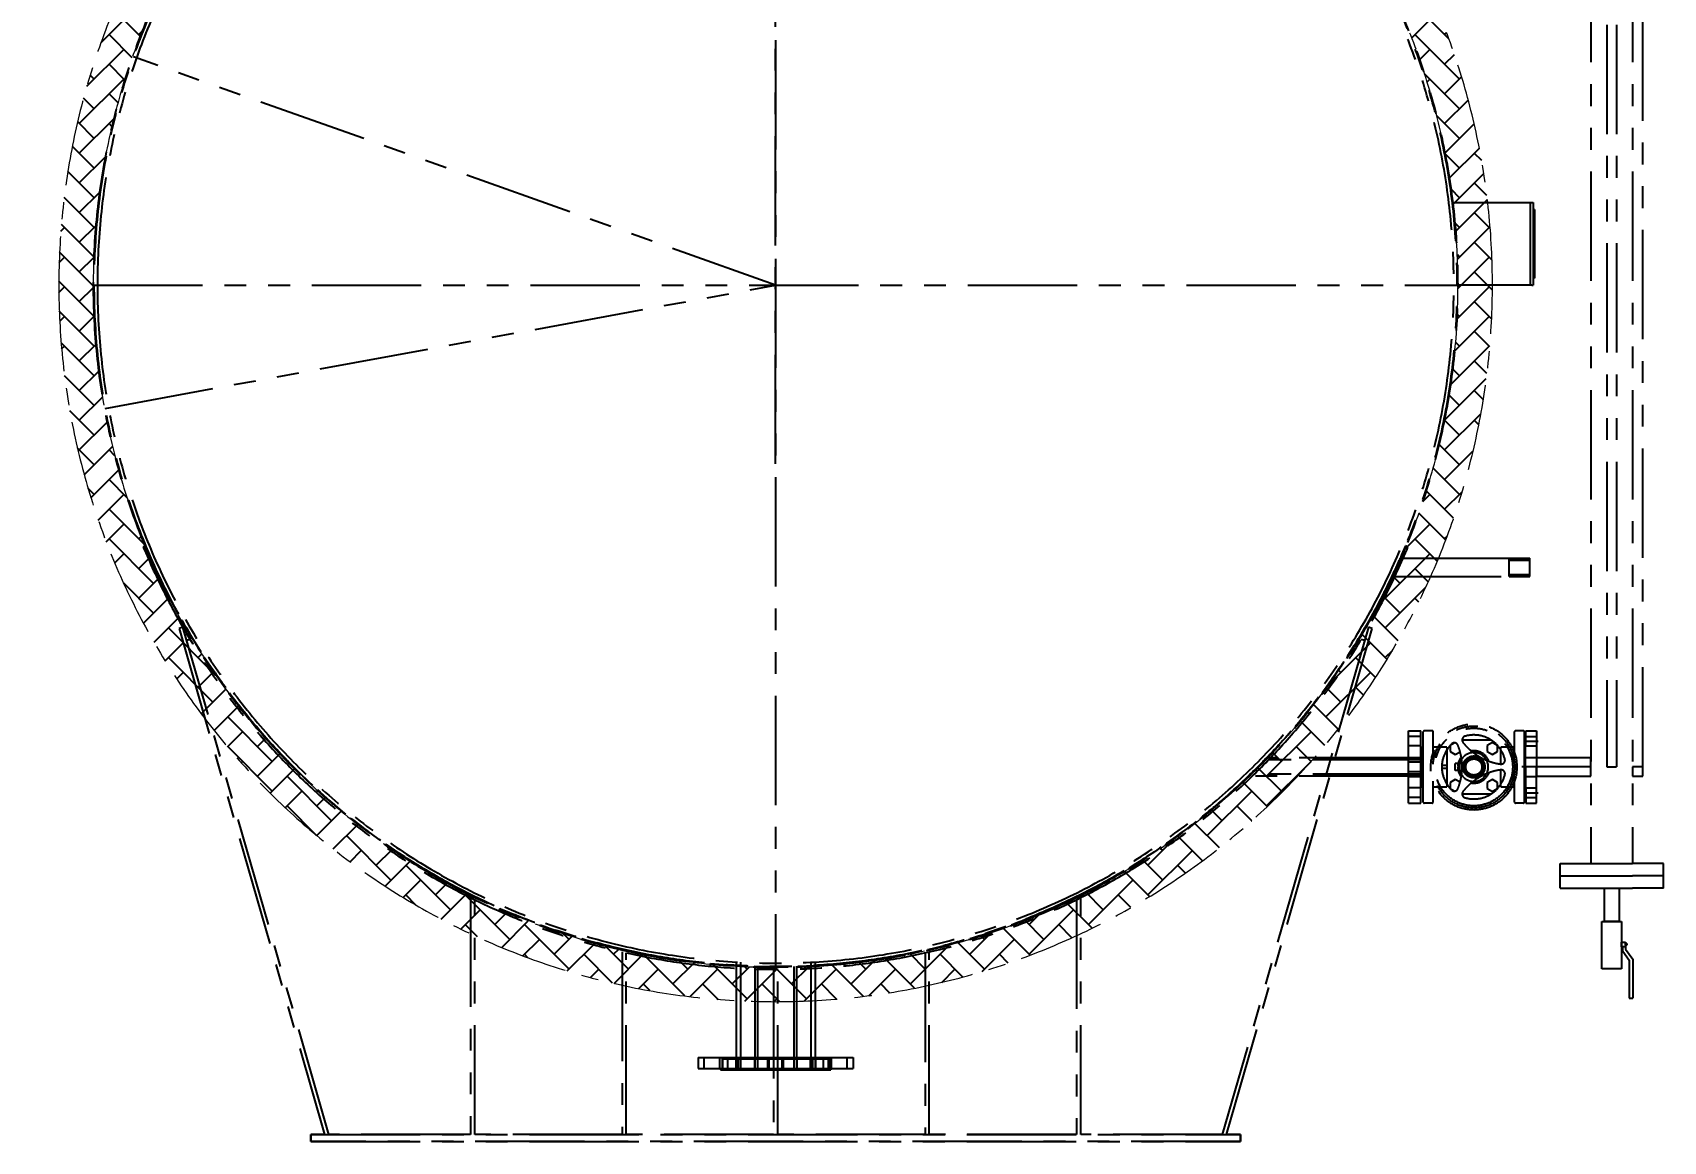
# Model space of a CAD drawing. Header units: millimetres. Extents: x -46397 to 283259, y -8690 to 23983.
# Drawn here: x 271806 to 274174, y 2271 to 3882 of the extents above; entities that cross this region are included whole.
import ezdxf

# ---------------------------------------------------------------- set-up
doc = ezdxf.new("R2010")
doc.units = ezdxf.units.MM
doc.linetypes.add('CENTER', pattern=[2, 1.25, -0.25, 0.25, -0.25])
doc.linetypes.add('PHANTOM', pattern=[63.5, 31.75, -6.35, 6.35, -6.35, 6.35, -6.35])
doc.layers.get('Defpoints').update_dxf_attribs({"lineweight": 0})
doc.layers.add('DUONGTAM', color=1, linetype='CENTER', lineweight=0)
doc.layers.add('PHANTOM 2', color=8, linetype='Continuous', lineweight=0)
doc.styles.add('GHI CHÚ 1', font='isocp_IV25.ttf', dxfattribs={"width": 0.8})
doc.dimstyles.new('1-30SCALE', dxfattribs={"dimtxt": 75, "dimasz": 75, "dimexe": 37.5, "dimexo": 30, "dimgap": 30, "dimtad": 1, "dimtoh": 1, "dimdec": 0, "dimdsep": 46, "dimtxsty": 'GHI CHÚ 1', "dimcen": 0.09, "dimclrd": 256, "dimclre": 256, "dimclrt": 2, "dimadec": 0, "dimazin": 0, "dimtfac": 1, "dimtdec": 0, "dimtofl": 0, "dimtmove": 0, "dimatfit": 3, "dimfxl": 1, "dimlwd": 0, "dimlwe": 0, "dimarcsym": 0})

# ---------------------------------------------------------------- blocks, each defined once
blk = doc.blocks.new('BO-3')
at = {"color": 251, "linetype": 'PHANTOM', "ltscale": 5, "extrusion": (0, 1, 0)}
for p, q in [((0, 984.3), (0, 2384)), ((982.7, 1364), (983.7, 1364)), ((983.7, 1364), (1098, 1364)), ((1096, 1364), (1096, 1244)), ((1098, 1364), (1100, 1364)), ((1100, 1364), (1100, 1244)), ((1102, 1354), (1100, 1354)), ((1102, 1354), (1102, 1254)), ((991, 1244), (990, 1244)), ((1098, 1244), (991, 1244)), ((1098, 1244), (1100, 1244)), ((1102, 1254), (1100, 1254)), ((-914.6, 865.1), (-918.3, 863.6)), ((918.3, 863.6), (914.6, 865.1)), ((907.1, 847.3), (1065.3, 847.3)), ((1065.3, 820.6), (1065.3, 847.3)), ((1065.3, 847.3), (1095.3, 847.3)), ((1065.3, 844.3), (1095.3, 844.3)), ((1095.3, 820.6), (1095.3, 847.3)), ((894.9, 820.6), (1065.3, 820.6)), ((1065.3, 823.7), (1095.3, 823.7)), ((1065.3, 820.6), (1095.3, 820.6)), ((-860.8, 747), (-866.5, 745.1)), ((-866.5, 745.1), (-655, 10)), ((-648.7, 10), (-860.8, 747)), ((860.8, 747), (648.7, 10)), ((655, 10), (866.5, 745.1)), ((866.5, 745.1), (860.8, 747)), ((-850.4, 729.4), (-855.3, 727.8)), ((855.3, 727.8), (850.4, 729.4)), ((919, 491.5), (919, 596.5)), ((919, 596.5), (937, 596.5)), ((937, 491.5), (937, 596.5)), ((937, 588.5), (919, 588.5)), ((937, 574.5), (919, 574.5)), ((937, 573), (939, 573)), ((939, 515), (939, 573)), ((939, 554.4), (710.3, 554.4)), ((919, 557.3), (713.1, 557.3)), ((919, 557.7), (939, 557.7)), ((939, 557.3), (919, 557.3)), ((937, 551), (919, 551)), ((919, 530.7), (686.5, 530.7)), ((939, 533.6), (689.5, 533.6)), ((937, 537), (919, 537)), ((939, 530.7), (919, 530.7)), ((919, 530.2), (939, 530.2)), ((937, 513.5), (919, 513.5)), ((937, 499.5), (919, 499.5)), ((937, 515), (939, 515)), ((919, 491.5), (937, 491.5)), ((-443, 354.2), (-443, 10)), ((-437, 10), (-437, 351.2)), ((437, 351.2), (437, 10)), ((443, 10), (443, 354.2)), ((-223, 275.3), (-223, 10)), ((-217, 10), (-217, 274)), ((-57.1, 260.7), (-57.1, 122)), ((57.2, 260.7), (57.2, 122)), ((217, 274), (217, 10)), ((223, 10), (223, 275.3)), ((-51.1, 260.3), (-51.1, 104)), ((-30.1, 254.5), (-30.1, 120)), ((-26.2, 254.3), (-26.2, 104)), ((-3, 250), (-3, 10)), ((3, 10), (3, 250)), ((26.2, 254.3), (26.2, 104)), ((30.2, 254.5), (30.2, 120)), ((51.1, 260.3), (51.1, 104)), ((-112.5, 122), (-30.1, 122)), ((-112.5, 122), (-112.5, 106)), ((-104, 106), (-104, 122)), ((-81, 106), (-81, 122)), ((-77.5, 120), (77.5, 120)), ((-77.5, 120), (-77.5, 106)), ((-76.9, 106), (-76.9, 122)), ((-69.5, 106), (-69.5, 120)), ((-57.7, 122), (-57.7, 104)), ((-57.1, 122), (-57.1, 104)), ((-53.9, 106), (-53.9, 122)), ((-50.5, 106), (-50.5, 120)), ((-30.5, 120), (-30.5, 104)), ((-30.1, 122), (30.2, 122)), ((-30.1, 120), (-30.1, 104)), ((-11.5, 106), (-11.5, 122)), ((-9.5, 106), (-9.5, 120)), ((9.5, 106), (9.5, 120)), ((11.5, 106), (11.5, 122)), ((30.2, 122), (112.5, 122)), ((30.2, 120), (30.2, 104)), ((30.6, 120), (30.6, 104)), ((50.5, 106), (50.5, 120)), ((53.9, 106), (53.9, 122)), ((57.2, 122), (57.2, 104)), ((57.7, 122), (57.7, 104)), ((69.5, 106), (69.5, 120)), ((76.9, 106), (76.9, 122)), ((77.5, 120), (77.5, 106)), ((81, 106), (81, 122)), ((104, 106), (104, 122)), ((112.5, 122), (112.5, 106)), ((-112.5, 106), (-77.5, 106)), ((-80, 106), (-80, 104)), ((-80, 104), (-48, 104)), ((-77.5, 106), (77.5, 106)), ((-48, 106), (-48, 104)), ((-48, 104), (48, 104)), ((48, 106), (48, 104)), ((48, 104), (80, 104)), ((77.5, 106), (112.5, 106)), ((80, 106), (80, 104)), ((-675, 10), (-675, 0)), ((-655, 10), (-675, 10)), ((-675, 0), (675, 0)), ((-443, 10), (-648.7, 10)), ((-223, 10), (-437, 10)), ((-3, 10), (-217, 10)), ((217, 10), (3, 10)), ((437, 10), (223, 10)), ((648.7, 10), (443, 10)), ((675, 10), (655, 10)), ((675, 0), (675, 10))]:
    blk.add_line(p, q, dxfattribs=at)
at = {"color": 251, "linetype": 'PHANTOM', "ltscale": 5}
for p, q in [((0, 2235), (0, 253)), ((1184, 2044.1), (1184, 404)), ((1244.5, 2044.1), (1244.5, 404)), ((1259.5, 530.5), (1259.5, 1957.6)), ((1207.3, 1939.9), (1207.3, 544)), ((1221.3, 1939.9), (1221.3, 544)), ((0, 1244), (-932.7, 1576)), ((-991, 1244), (991, 1244)), ((-973.7, 1065.1), (0, 1244)), ((940.5, 493), (940.5, 595)), ((953.5, 596.5), (942, 596.5)), ((955, 564.7), (955, 595)), ((1073, 564.7), (1073, 595)), ((1086, 596.5), (1074.5, 596.5)), ((1087.5, 493), (1087.5, 595)), ((1089.6, 574.5), (1089.6, 596.5)), ((1089.6, 596.5), (1105, 596.5)), ((1105, 596.5), (1105, 544)), ((975, 573), (955, 573)), ((975, 573), (975, 515)), ((986.3, 579.1), (979.6, 575.2)), ((979.6, 575.2), (979.6, 566.6)), ((1039.3, 583), (997, 583)), ((1040.9, 579.6), (1033.4, 575.2)), ((1033.4, 575.2), (1033.4, 566.6)), ((1048.4, 575.2), (1040.9, 579.6)), ((1048.4, 566.6), (1048.4, 575.2)), ((1073, 573), (1053, 573)), ((1053, 548.2), (1053, 573)), ((1087.4, 581.5), (1107.3, 581.5)), ((1089, 544), (1089.1, 574.1)), ((1089.5, 574.5), (1105, 574.5)), ((1089.6, 588.5), (1105, 588.5)), ((939, 565.9), (940.5, 567.4)), ((939, 522.1), (939, 565.9)), ((975, 546), (967.5, 546)), ((979.6, 566.6), (987.1, 562.2)), ((986.8, 539), (986.8, 549)), ((991, 549), (986.8, 549)), ((987.1, 562.2), (994, 566.2)), ((1033.4, 566.6), (1040.9, 562.2)), ((1040.9, 562.2), (1048.4, 566.6)), ((1089, 565.9), (1087.5, 567.4)), ((1089, 522.1), (1089, 565.9)), ((1089.1, 557.9), (1105, 557.9)), ((1105, 557.5), (1105, 530.5)), ((1184, 557.5), (1105, 557.5)), ((1184, 530.5), (1184, 557.5)), ((939, 522.1), (940.5, 520.6)), ((955, 493), (955, 523.4)), ((975, 542), (967.5, 542)), ((987.1, 525.8), (979.6, 521.5)), ((979.6, 521.5), (979.6, 512.8)), ((991, 539), (986.8, 539)), ((994, 521.8), (987.1, 525.8)), ((1040.9, 525.8), (1033.4, 521.5)), ((1033.4, 521.5), (1033.4, 512.8)), ((1048.4, 521.5), (1040.9, 525.8)), ((1048.4, 512.8), (1048.4, 521.5)), ((1053, 515), (1053, 539.8)), ((1073, 493), (1073, 523.4)), ((1105, 544), (1083.9, 544)), ((1089, 522.1), (1087.5, 520.6)), ((1089, 544), (1089.1, 514)), ((1089.1, 530.2), (1105, 530.2)), ((1105, 491.5), (1105, 544)), ((1184, 544), (1105, 544)), ((1105, 530.5), (1184, 530.5)), ((1207.3, 544), (1221.3, 544)), ((1259.5, 544), (1244.5, 544)), ((1244.5, 544), (1244.5, 530.5)), ((1244.5, 530.5), (1259.5, 530.5)), ((955, 515), (975, 515)), ((957.7, 514.5), (957.7, 515)), ((958.3, 514.5), (957.7, 514.5)), ((958.3, 514.5), (958.3, 515)), ((958.9, 514.5), (958.3, 514.5)), ((979.6, 512.8), (986.3, 509)), ((997, 505), (1039.3, 505)), ((1033.4, 512.8), (1040.9, 508.5)), ((1040.9, 508.5), (1048.4, 512.8)), ((1053, 515), (1073, 515)), ((1087.4, 506.5), (1107.3, 506.5)), ((1089.5, 513.5), (1105, 513.5)), ((1089.6, 513.5), (1089.6, 491.5)), ((1089.6, 499.5), (1105, 499.5)), ((953.5, 491.5), (942, 491.5)), ((1086, 491.5), (1074.5, 491.5)), ((1089.6, 491.5), (1105, 491.5)), ((1139.3, 404), (1244.5, 404)), ((1139.3, 368), (1139.3, 404)), ((1289.3, 404), (1244.5, 404)), ((1289.3, 368), (1289.3, 404)), ((1139.3, 386), (1244.5, 386)), ((1289.3, 386), (1244.5, 386)), ((1139.3, 368), (1184, 368)), ((1184, 368), (1244.5, 368)), ((1203.6, 368), (1224.9, 368)), ((1203.6, 319.3), (1203.6, 368)), ((1224.9, 368), (1224.9, 319.3)), ((1289.3, 368), (1244.5, 368)), ((-399.7, 337.9), (-360.6, 322)), ((1199.9, 319.3), (1228.6, 319.3)), ((1199.9, 250.5), (1199.9, 319.3)), ((1224.9, 319.3), (1203.6, 319.3)), ((1228.6, 319.3), (1228.6, 250.5)), ((1228.6, 289.7), (1234.4, 289.7)), ((1228.6, 282.9), (1228.6, 289.7)), ((1234.4, 289.7), (1234.4, 282.9)), ((1234.4, 287.4), (1236, 287.4)), ((1234.4, 285.2), (1234.4, 287.4)), ((1234.4, 285.2), (1234.4, 286.3)), ((1234.4, 286.3), (1234.4, 286.3)), ((1234.4, 286.3), (1234.4, 285.2)), ((1236, 285.2), (1234.4, 285.2)), ((1234.4, 285.2), (1234.4, 285.2)), ((1236, 287.4), (1236, 285.2)), ((1234.4, 282.9), (1228.6, 282.9)), ((1230.4, 276.4), (1230.4, 282.9)), ((1230.4, 276.4), (1239.8, 263.4)), ((1234.4, 282.9), (1234.4, 279.3)), ((1234.4, 279.3), (1244.8, 265)), ((1239.8, 263.4), (1239.8, 208)), ((1244.8, 265), (1244.8, 208)), ((1228.6, 250.5), (1199.9, 250.5)), ((1239.8, 208), (1244.8, 208)), ((-675, 10), (675, 10)), ((-675, 0), (-675, 10)), ((675, 0), (-675, 0)), ((675, 10), (675, 0))]:
    blk.add_line(p, q, dxfattribs=at)
at = {"color": 251, "linetype": 'PHANTOM', "ltscale": 5, "extrusion": (0, 0, -1)}
for radius in [991, 990, 985]:
    blk.add_circle((0, 1244), radius, dxfattribs=at)
at = {"color": 251, "linetype": 'PHANTOM', "ltscale": 5}
for radius in [62.5, 59.4, 56.4, 16, 14, 14, 13, 12.5, 11.7, 11.7]:
    blk.add_circle((1014, 544), radius, dxfattribs=at)
for centre, radius, start, end in [((0, 1244), 994, 202.5, 337.5), ((0, 1244), 990, 334.683, 336.3808), ((942, 595), 1.5, 90, 180), ((953.5, 595), 1.5, 0, 90), ((1074.5, 595), 1.5, 90, 180), ((1086, 595), 1.5, 0, 90), ((1014, 544), 46.5, 133.9148, 226.0852), ((1014, 544), 46.5, 13.9148, 106.0852), ((1089.1, 574.5), 0.48, 270, 0), ((0, 1244), 990, 313.9041, 316.0811), ((1014, 544), 23.5, 141.1061, 218.894), ((1014, 544), 21, 147.6724, 212.3276), ((1014, 544), 21, 92.284, 147.716), ((1014, 544), 23.5, 90, 98.894), ((1014, 544), 21, 90, 92.3276), ((1014, 544), 23.5, 21.1067, 90), ((1014, 544), 21, 27.6724, 90), ((1014, 544), 21, 332.284, 27.716), ((1014, 544), 21, 212.284, 267.716), ((1014, 544), 46.5, 253.9148, 346.0852), ((1014, 544), 23.5, 261.106, 338.8938), ((1014, 544), 21, 267.6724, 332.3276), ((1089.1, 513.5), 0.48, 0, 90), ((942, 493), 1.5, 180, 270), ((953.5, 493), 1.5, 270, 0), ((1074.5, 493), 1.5, 180, 270), ((1086, 493), 1.5, 270, 0)]:
    blk.add_arc(centre, radius, start, end, dxfattribs=at)
at = {"color": 251, "linetype": 'PHANTOM', "ltscale": 5, "extrusion": (0, 0, -1)}
blk.add_arc((0, 1244), 990, 202.5, 337.5, dxfattribs=at)
at = {"color": 251, "linetype": 'PHANTOM', "ltscale": 5}
for points, knots in [([(990.9, 575.5), (990.8, 576), (990.5, 576.4), (990, 577.1), (989.7, 577.5), (989.2, 577.9), (989, 578), (988.6, 578.3), (988.4, 578.4), (987.8, 578.7), (987.4, 578.9), (986.7, 579), (986.5, 579.1), (986, 579.1), (985.8, 579.1), (985.3, 579.1), (985.1, 579.1), (984.6, 579), (984.4, 579), (983.7, 578.8), (983.3, 578.6), (982.7, 578.3), (982.5, 578.1), (982.1, 577.8), (981.9, 577.7), (981.7, 577.5)], [0.00000022, 0.00000022, 0.00000022, 0.00000022, 0.00140341, 0.00140341, 0.00280661, 0.00280661, 0.00350821, 0.00350821, 0.00420981, 0.00420981, 0.005613, 0.005613, 0.0063146, 0.0063146, 0.0070162, 0.0070162, 0.00771779, 0.00771779, 0.00841939, 0.00841939, 0.00982259, 0.00982259, 0.01052419, 0.01052419, 0.01122578, 0.01122578, 0.01122578, 0.01122578]), ([(996.2, 555.2), (996, 557), (995.7, 558.7), (995, 562.2), (994.6, 563.9), (993.8, 567.3), (993.3, 569), (992.2, 572.3), (991.6, 573.9), (990.9, 575.5)], [0.0439983, 0.0439983, 0.0439983, 0.0439983, 0.04937679, 0.04937679, 0.05475527, 0.05475527, 0.06013376, 0.06013376, 0.06551224, 0.06551224, 0.06551224, 0.06551224]), ([(1001.1, 588.7), (1000.6, 588.6), (1000.2, 588.4), (999.6, 588), (999.4, 587.9), (999, 587.6), (998.9, 587.5), (998.5, 587.1), (998.4, 587), (998.1, 586.6), (998, 586.4), (997.6, 585.8), (997.4, 585.4), (997.1, 584.5), (997, 584.1), (997, 583.4), (997, 583.1), (997, 582.7), (997.1, 582.5), (997.1, 582), (997.2, 581.8), (997.3, 581.3), (997.4, 581.1), (997.7, 580.5), (997.9, 580.1), (998.2, 579.8)], [0.00000021, 0.00000021, 0.00000021, 0.00000021, 0.00140383, 0.00140383, 0.00210564, 0.00210564, 0.00280745, 0.00280745, 0.00350926, 0.00350926, 0.00421107, 0.00421107, 0.00561469, 0.00561469, 0.00701831, 0.00701831, 0.00772012, 0.00772012, 0.00842194, 0.00842194, 0.00912375, 0.00912375, 0.00982556, 0.00982556, 0.01122918, 0.01122918, 0.01122918, 0.01122918]), ([(998.2, 579.8), (1000.4, 577), (1002.7, 574.4), (1006.4, 570.7), (1007.7, 569.5), (1010.4, 567.2), (1011.7, 566.1), (1013.2, 565)], [0.00000026, 0.00000026, 0.00000026, 0.00000026, 0.01074435, 0.01074435, 0.0161164, 0.0161164, 0.02148845, 0.02148845, 0.02148845, 0.02148845]), ([(1032.6, 553.8), (1034.2, 553.1), (1035.9, 552.5), (1039.2, 551.3), (1040.9, 550.8), (1046, 549.4), (1049.4, 548.7), (1052.8, 548.2)], [0.04402767, 0.04402767, 0.04402767, 0.04402767, 0.04943433, 0.04943433, 0.054841, 0.054841, 0.06565433, 0.06565433, 0.06565433, 0.06565433]), ([(1052.8, 548.2), (1053.3, 548.2), (1053.7, 548.2), (1054.6, 548.3), (1055.1, 548.4), (1055.7, 548.6), (1055.9, 548.7), (1056.3, 548.9), (1056.5, 549), (1057.1, 549.4), (1057.5, 549.7), (1057.9, 550.2), (1058.1, 550.3), (1058.4, 550.7), (1058.5, 550.9), (1058.7, 551.3), (1058.8, 551.5), (1059, 552), (1059, 552.2), (1059.2, 552.9), (1059.3, 553.3), (1059.3, 554), (1059.3, 554.3), (1059.2, 554.8), (1059.2, 555), (1059.1, 555.2)], [0.00000021, 0.00000021, 0.00000021, 0.00000021, 0.0014034, 0.0014034, 0.0028066, 0.0028066, 0.00350819, 0.00350819, 0.00420979, 0.00420979, 0.00561299, 0.00561299, 0.00631458, 0.00631458, 0.00701618, 0.00701618, 0.00771778, 0.00771778, 0.00841938, 0.00841938, 0.00982257, 0.00982257, 0.01052417, 0.01052417, 0.01122577, 0.01122577, 0.01122577, 0.01122577]), ([(990.9, 512.5), (992.2, 515.8), (993.3, 519.1), (994.6, 524.2), (995, 525.9), (995.7, 529.3), (996, 531.1), (996.2, 532.8)], [0.00000022, 0.00000022, 0.00000022, 0.00000022, 0.01074431, 0.01074431, 0.01611636, 0.01611636, 0.02148841, 0.02148841, 0.02148841, 0.02148841]), ([(1013.2, 523.1), (1011.7, 522), (1010.4, 520.9), (1007.7, 518.5), (1006.4, 517.3), (1002.7, 513.7), (1000.4, 511.1), (998.2, 508.3)], [0.00000123, 0.00000123, 0.00000123, 0.00000123, 0.00537328, 0.00537328, 0.01074533, 0.01074533, 0.02148942, 0.02148942, 0.02148942, 0.02148942]), ([(1052.8, 539.8), (1049.4, 539.3), (1046, 538.6), (1041.7, 537.5), (1040.9, 537.2), (1039.2, 536.7), (1038.4, 536.4), (1035.9, 535.6), (1034.2, 534.9), (1032.6, 534.3)], [-0.04421542, -0.04421542, -0.04421542, -0.04421542, -0.03340233, -0.03340233, -0.03069906, -0.03069906, -0.02799578, -0.02799578, -0.02258924, -0.02258924, -0.02258924, -0.02258924]), ([(1059.1, 532.8), (1059.2, 533.3), (1059.3, 533.8), (1059.3, 534.5), (1059.3, 534.7), (1059.2, 535.2), (1059.2, 535.4), (1059, 535.9), (1059, 536.1), (1058.8, 536.5), (1058.7, 536.7), (1058.4, 537.3), (1058.1, 537.7), (1057.5, 538.4), (1057.1, 538.7), (1056.5, 539.1), (1056.3, 539.2), (1055.9, 539.4), (1055.7, 539.5), (1055.3, 539.6), (1055.1, 539.7), (1054.6, 539.8), (1054.4, 539.8), (1053.7, 539.9), (1053.3, 539.9), (1052.8, 539.8)], [0.0000002, 0.0000002, 0.0000002, 0.0000002, 0.00140382, 0.00140382, 0.00210564, 0.00210564, 0.00280745, 0.00280745, 0.00350926, 0.00350926, 0.00421107, 0.00421107, 0.00561469, 0.00561469, 0.00701831, 0.00701831, 0.00772012, 0.00772012, 0.00842193, 0.00842193, 0.00912374, 0.00912374, 0.00982555, 0.00982555, 0.01122917, 0.01122917, 0.01122917, 0.01122917]), ([(981.7, 510.5), (982.1, 510.2), (982.5, 509.9), (983.1, 509.6), (983.3, 509.5), (983.7, 509.3), (983.9, 509.2), (984.4, 509.1), (984.6, 509), (985.1, 509), (985.3, 509), (986, 508.9), (986.5, 509), (987.4, 509.2), (987.8, 509.3), (988.4, 509.7), (988.6, 509.8), (989, 510), (989.2, 510.2), (989.5, 510.5), (989.7, 510.6), (990, 511), (990.1, 511.1), (990.5, 511.7), (990.8, 512.1), (990.9, 512.5)], [0.00000027, 0.00000027, 0.00000027, 0.00000027, 0.0014039, 0.0014039, 0.00210571, 0.00210571, 0.00280752, 0.00280752, 0.00350933, 0.00350933, 0.00421114, 0.00421114, 0.00561476, 0.00561476, 0.00701838, 0.00701838, 0.00772019, 0.00772019, 0.008422, 0.008422, 0.00912382, 0.00912382, 0.00982563, 0.00982563, 0.01122925, 0.01122925, 0.01122925, 0.01122925]), ([(998.2, 508.3), (997.9, 507.9), (997.7, 507.6), (997.3, 506.7), (997.2, 506.3), (997.1, 505.6), (997, 505.4), (997, 504.9), (997, 504.7), (997, 504), (997.1, 503.6), (997.3, 502.9), (997.4, 502.7), (997.6, 502.3), (997.7, 502.1), (997.9, 501.7), (998.1, 501.5), (998.4, 501.1), (998.5, 500.9), (999, 500.4), (999.4, 500.1), (1000, 499.8), (1000.2, 499.7), (1000.7, 499.5), (1000.9, 499.4), (1001.1, 499.4)], [0.00000026, 0.00000026, 0.00000026, 0.00000026, 0.00140345, 0.00140345, 0.00280665, 0.00280665, 0.00350825, 0.00350825, 0.00420985, 0.00420985, 0.00561304, 0.00561304, 0.00631464, 0.00631464, 0.00701624, 0.00701624, 0.00771783, 0.00771783, 0.00841943, 0.00841943, 0.00982263, 0.00982263, 0.01052422, 0.01052422, 0.01122582, 0.01122582, 0.01122582, 0.01122582])]:
    blk.add_open_spline(points, degree=3, knots=knots, dxfattribs=at)
for points in [[(996.2, 532.8), (996.7, 536.6), (997.2, 544), (996.7, 551.5), (996.2, 555.2)], [(1013.2, 565), (1016.1, 562.7), (1022.4, 558.5), (1029.1, 555.2), (1032.6, 553.8)], [(1032.6, 534.3), (1029.1, 532.8), (1022.4, 529.5), (1016.1, 525.4), (1013.2, 523.1)]]:
    blk.add_open_spline(points, degree=3, dxfattribs=at)
blk = doc.blocks.new('*D2589')
at = {"layer": 'Defpoints', "color": 0, "transparency": 16777216}
for p in [(271921.9, 3911.2), (273847.6, 3119.6)]:
    blk.add_point(p, dxfattribs=at)
at = {"layer": 'PHANTOM 2', "linetype": 'Continuous', "lineweight": 0, "transparency": 16777216}
for p, q in [((271439.7, 3979.6), (271755.4, 3979.6)), ((271755.4, 3979.6), (271838.7, 3945.4))]:
    blk.add_line(p, q, dxfattribs=at)
at = {"layer": 'PHANTOM 2', "lineweight": 0, "transparency": 16777216}
for p, q in [((272884.7, 3515.4), (272884.8, 3515.4)), ((272884.8, 3515.3), (272884.8, 3515.5))]:
    blk.add_line(p, q, dxfattribs=at)
at = {"layer": 'PHANTOM 2', "transparency": 16777216}
blk.add_solid([(271844.4, 3959.3), (271833, 3931.5), (271921.9, 3911.2)], dxfattribs=at)
at = {"layer": 'PHANTOM 2', "color": 2, "transparency": 16777216, "insert": (271582.6, 4059), "char_height": 95, "attachment_point": 5, "style": 'GHI CHÚ 1'}
blk.add_mtext('∅2082', dxfattribs=at)

msp = doc.modelspace()

# ---------------------------------------------------------------- hatches: boundary and pattern name
h = msp.add_hatch()
h.set_pattern_fill('AR-HBONE', color=1, scale=0.3)
h.set_pattern_definition([(45, (-4000, 0), (0, 43.1052294), [91.44, -30.48]), (135, (-3978.447, 21.553), (4e-15, 43.1052294), [91.44, -30.48])])
edge = h.paths.add_edge_path()
edge.add_arc((272884.75, 3515.41), 1041, 180, 529.35983)
edge.add_arc((272884.75, 3515.41), 1041, 169.35983, 180)
edge = h.paths.add_edge_path(flags=16)
edge.add_arc((272884.75, 3515.41), 991, 169.35983, 360, ccw=False)
edge.add_arc((272884.75, 3515.41), 991, 0, 169.35983, ccw=False)

# ---------------------------------------------------------------- linework, layer by layer
at = {"layer": 'DUONGTAM', "color": 5, "lineweight": 0, "ltscale": 100}
for points in [[(271843.75, 3515.41, 1), (273925.75, 3515.41, 1)], [(271893.75, 3515.41, 1), (273875.75, 3515.41, 1)]]:
    msp.add_lwpolyline(points, format="xyb", close=True, dxfattribs=at)

# ---------------------------------------------------------------- block references
msp.add_blockref('BO-3', (272884.75, 2271.41, -1.5))

# ---------------------------------------------------------------- dimensions: what is measured, and where the dimension line sits
at = {"layer": 'PHANTOM 2'}
dim = msp.add_diameter_dim_2p(p1=(273847.59, 3119.64), p2=(271921.92, 3911.17), dimstyle='1-30SCALE', override={"dimtxt": 95, "dimasz": 90, "dimexe": 30, "dimtmove": 1}, dxfattribs=at)
dim.commit()
dim.dimension.update_dxf_attribs({"geometry": '*D2589', "text_midpoint": (271755.43, 3979.6)})

doc.saveas('drawing.dxf')
